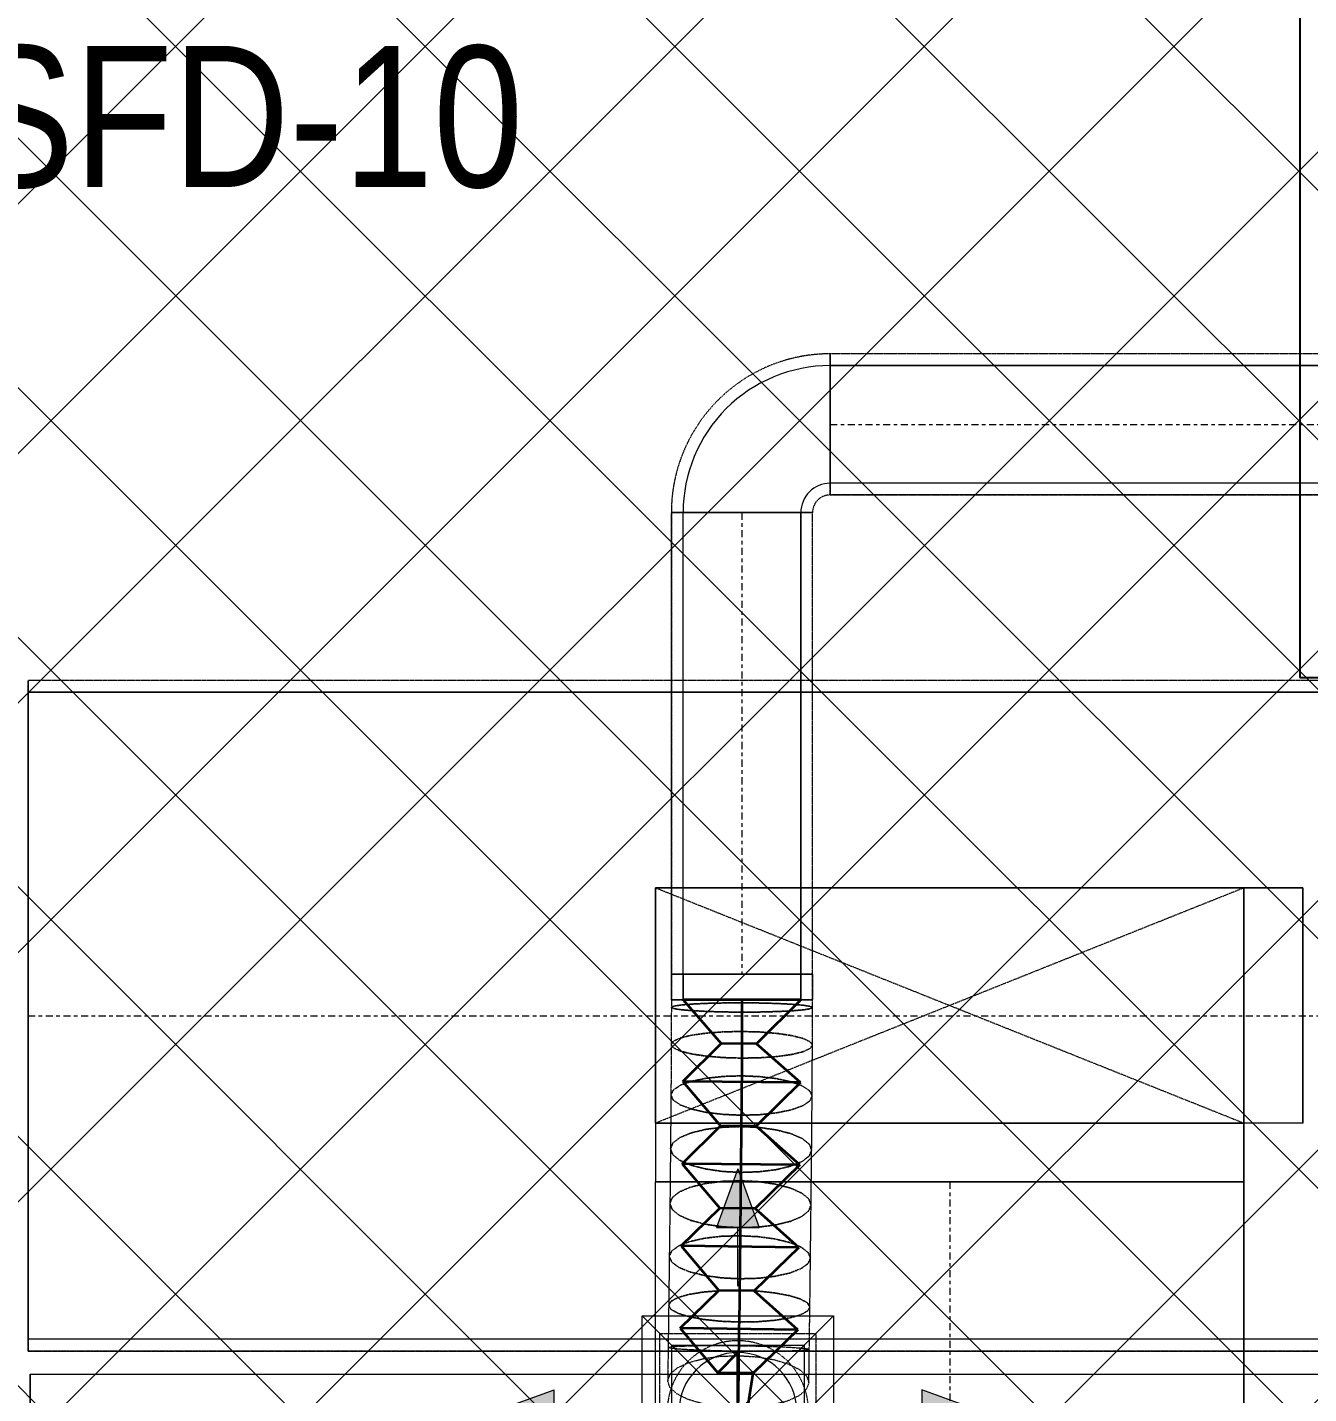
# Model space of a CAD drawing. Header units: inches. Extents: x -83664 to 20107, y -47222 to 19398.
# Drawn here: x -42460 to -40282, y -24507 to -22184 of the extents above; entities that cross this region are included whole.
import ezdxf

# ---------------------------------------------------------------- set-up
doc = ezdxf.new("R2010")
doc.units = ezdxf.units.IN
doc.header["$MEASUREMENT"] = 0
for name, pattern in [('Center', [29.999999, 12, -6, 6, -6]), ('Hidden 0_50', [1.0584, 0.5292, -0.5292]), ('Hidden 1_5', [2.2, 1.5, -0.7])]:
    doc.linetypes.add(name, pattern=pattern)
for name, color, linetype, lineweight in [('A-DETL-GENF', 7, 'Continuous', 9), ('A-WALL', 7, 'Continuous', 9), ('A-WALL-PATT', 7, 'Continuous', 25), ('G-ANNO-TEXT', 7, 'Continuous', 9), ('M-HVAC-CDFF', 7, 'Continuous', 9), ('M-HVAC-DUCT-ANNO', 7, 'Continuous', 9), ('M-HVAC-DUCT-CNTR', 7, 'Center', 9)]:
    doc.layers.add(name, color=color, linetype=linetype, lineweight=lineweight)
doc.layers.add('M-HVAC-DUCT', color=7, linetype='Continuous', lineweight=9, true_color=0xffe97f)
doc.layers.add('M-HVAC-DUCT-PATT', color=7, linetype='Continuous', lineweight=35, true_color=0x007f00)
doc.styles.add('Arial Narrow_21', font='ARIALN.TTF', dxfattribs={"height": 240})

# ---------------------------------------------------------------- blocks, each defined once
blk = doc.blocks.new('GCE-AT-Supply Air Rectangular Diffuser - 225x225-V55-FIRST FLOOR AC CONDITIONING LAYOUT - PART A')
at = {"layer": 'A-DETL-GENF', "true_color": 0xff7f00}
for points in [[(36.4, 312.5), (0, 412.5), (-36.4, 312.5)], [(-312.5, 36.4), (-412.5, 0), (-312.5, -36.4)], [(412.5, 0), (312.5, 36.4), (312.5, -36.4), (338.5, -26.9)], [(36.4, -312.5), (-36.4, -312.5), (0, -412.5)]]:
    blk.add_hatch(color=30, dxfattribs=at).paths.add_polyline_path(points)
at = {"layer": 'A-DETL-GENF', "color": 30, "true_color": 0xff7f00}
for p, q in [((0, 412.5), (-36.4, 312.5)), ((0, 412.5), (36.4, 312.5)), ((-36.4, 312.5), (36.4, 312.5)), ((0, 212.5), (0, 312.5)), ((-162.5, -162.5), (162.5, 162.5)), ((-162.5, 162.5), (162.5, -162.5)), ((-162.5, -162.5), (-162.5, 162.5)), ((-162.5, 162.5), (162.5, 162.5)), ((162.5, 162.5), (162.5, -162.5)), ((-412.5, 0), (-312.5, 36.4)), ((-312.5, -36.4), (-312.5, 36.4)), ((312.5, 36.4), (312.5, -36.4)), ((412.5, 0), (312.5, 36.4)), ((212.5, 0), (312.5, 0)), ((-412.5, 0), (-312.5, -36.4)), ((-212.5, 0), (-312.5, 0)), ((412.5, 0), (312.5, -36.4)), ((162.5, -162.5), (-162.5, -162.5)), ((0, -212.5), (0, -312.5)), ((36.4, -312.5), (-36.4, -312.5)), ((0, -412.5), (-36.4, -312.5)), ((0, -412.5), (36.4, -312.5))]:
    blk.add_line(p, q, dxfattribs=at)
blk = doc.blocks.new('M_Rectangular to Round Transition - Angle - 45 Degree-7598641-FIRST FLOOR AC CONDITIONING LAYOUT - PART A')
at = {"layer": 'M-HVAC-DUCT', "color": 30, "true_color": 0xff7f00}
for p, q in [((98623.4, 55249.6), (98623.4, 55474.6)), ((98623.4, 55474.6), (98848.4, 55474.6)), ((98848.4, 55474.6), (98848.4, 55249.6)), ((98848.4, 55249.6), (98623.4, 55249.6))]:
    blk.add_line(p, q, dxfattribs=at)
for start, end in [(90, 180), (0, 90), (180, 270), (270, 0)]:
    blk.add_arc((98735.9, 55362.1), 100, start, end, dxfattribs=at)
blk = doc.blocks.new('M_Rec to Rnd Transition - Angle - 60 Degree-7670840-FIRST FLOOR AC CONDITIONING LAYOUT - PART A')
at = {"layer": 'M-HVAC-DUCT', "color": 30, "true_color": 0xff7f00}
for p, q in [((0, 100), (43.3, 100)), ((43.3, 100), (0, 100)), ((0, 100), (0, -100)), ((0, -100), (0, 100)), ((43.3, 0), (43.3, 100)), ((43.3, 0), (43.3, 100)), ((43.3, -100), (43.3, 0)), ((43.3, -100), (43.3, 0)), ((0, -100), (43.3, -100)), ((43.3, -100), (0, -100))]:
    blk.add_line(p, q, dxfattribs=at)
blk = doc.blocks.new('M_Rec Elbow - Radius - 0_75W-7691803-FIRST FLOOR AC CONDITIONING LAYOUT - PART A')
at = {"layer": 'M-HVAC-DUCT', "color": 30, "true_color": 0xff7f00}
for p, q in [((-100, 150), (100, 150)), ((100, 150), (-100, 150)), ((-150, 100), (-150, -100)), ((-150, -100), (-150, 100))]:
    blk.add_line(p, q, dxfattribs=at)
for radius in [50, 50, 250, 250]:
    blk.add_arc((-150, 150), radius, 270, 0, dxfattribs=at)
blk = doc.blocks.new('M_Rec Tap - Beveled - Standard-V253-FIRST FLOOR AC CONDITIONING LAYOUT - PART A')
at = {"layer": 'M-HVAC-DUCT', "color": 30, "true_color": 0xff7f00}
for p, q in [((110064.3, 74724.8), (111064.3, 74724.8)), ((110064.3, 74324.8), (110064.3, 74724.8)), ((110064.3, 74724.8), (111164.3, 74724.8)), ((110064.3, 74324.8), (110064.3, 74724.8)), ((111164.3, 74724.8), (111064.3, 74724.8)), ((111064.3, 74724.8), (111064.3, 74324.8)), ((111164.3, 74724.8), (111164.3, 74324.8)), ((111164.3, 74324.8), (111164.3, 74724.8)), ((111064.3, 74324.8), (110064.3, 74324.8)), ((111164.3, 74324.8), (110064.3, 74324.8)), ((111164.3, 74324.8), (111064.3, 74324.8))]:
    blk.add_line(p, q, dxfattribs=at)
blk = doc.blocks.new('M_Rec Elbow - Radius - 0_75W-8296346-FIRST FLOOR AC CONDITIONING LAYOUT - PART A')
at = {"layer": 'M-HVAC-DUCT', "color": 30, "true_color": 0xff7f00}
for p, q in [((117174.3, 73527.7), (116174.3, 73527.7)), ((116174.3, 73527.7), (116174.3, 73127.7)), ((116174.3, 73527.7), (116174.3, 73027.7)), ((117174.3, 73127.7), (117174.3, 73527.7)), ((117174.3, 73527.7), (117174.3, 73027.7)), ((117174.3, 73127.7), (116174.3, 73127.7)), ((116174.3, 73127.7), (117174.3, 73127.7)), ((116174.3, 73127.7), (116174.3, 73027.7)), ((117174.3, 73027.7), (117174.3, 73127.7)), ((117174.3, 73027.7), (116174.3, 73027.7)), ((116174.3, 73027.7), (117174.3, 73027.7))]:
    blk.add_line(p, q, dxfattribs=at)
blk = doc.blocks.new('TEMW-SMBZ-HO-BM-HVAC-00002_rvt-1-FIRST FLOOR AC CONDITIONING LAYOUT - PART A')
at = {"layer": 'M-HVAC-DUCT', "color": 30, "linetype": 'Hidden 0_50', "true_color": 0xff7f00}
for p, q in [((110361, 75392.8), (110361, 75632.8)), ((110361, 75632.8), (110361, 75392.8)), ((112411.5, 75632.8), (110361, 75632.8)), ((112411.5, 75632.8), (110361, 75632.8)), ((110361, 75392.8), (110361, 75632.8)), ((110361, 75632.8), (110361, 75392.8)), ((110361, 75392.8), (112411.5, 75392.8)), ((112411.5, 75392.8), (110361, 75392.8)), ((110091, 75362.8), (110331, 75362.8)), ((110331, 75362.8), (110091, 75362.8)), ((110091, 75362.8), (110091, 74577.8)), ((110091, 74577.8), (110091, 75362.8)), ((110091, 75362.8), (110331, 75362.8)), ((110331, 75362.8), (110091, 75362.8)), ((110331, 74577.8), (110331, 75362.8)), ((110331, 74577.8), (110331, 75362.8)), ((108997.5, 73937.3), (108997.5, 75077.3)), ((108997.5, 75077.3), (108997.5, 73937.3)), ((112014.3, 75077.3), (108997.5, 75077.3)), ((112014.3, 75077.3), (108997.5, 75077.3)), ((110091, 74577.8), (110331, 74577.8)), ((110331, 74577.8), (110091, 74577.8)), ((110091, 74577.8), (110091, 74534.5)), ((110091, 74534.5), (110091, 74577.8)), ((110091, 74577.8), (110331, 74577.8)), ((110331, 74577.8), (110091, 74577.8)), ((110331, 74577.8), (110331, 74534.5)), ((110331, 74534.5), (110331, 74577.8)), ((110091, 74534.5), (110091, 74521.6)), ((110331, 74534.5), (110091, 74534.5)), ((110331, 74534.5), (110091, 74534.5)), ((110091, 74534.5), (110091, 74521.6)), ((110091, 74534.5), (110211, 74534.5)), ((110091, 74534.5), (110211, 74534.5)), ((110211, 74534.5), (110331, 74534.5)), ((110211, 74534.5), (110331, 74534.5)), ((110331, 74521.3), (110331, 74534.5)), ((110331, 74521.3), (110331, 74534.5)), ((110091, 74521.6), (110090.8, 74458.5)), ((110091, 74521.6), (110090.8, 74458.5)), ((110330.8, 74457.4), (110331, 74521.3)), ((110330.8, 74457.4), (110331, 74521.3)), ((110090.8, 74458.5), (110090.3, 74372.6)), ((110090.8, 74458.5), (110090.3, 74372.5)), ((110330.3, 74370.8), (110330.8, 74457.4)), ((110330.3, 74370.9), (110330.8, 74457.4)), ((110090.3, 74372.6), (110089.5, 74281.1)), ((110090.3, 74372.5), (110089.5, 74281)), ((110329.5, 74278.9), (110330.3, 74370.9)), ((110329.5, 74278.8), (110330.3, 74370.8)), ((110089.5, 74281.1), (110088.6, 74188.2)), ((110089.5, 74281), (110088.6, 74188.1)), ((110328.5, 74185.7), (110329.5, 74278.9)), ((110328.5, 74185.6), (110329.5, 74278.8)), ((110088.6, 74188.2), (110087.5, 74098.1)), ((110088.6, 74188.1), (110087.5, 74098.1)), ((110327.5, 74095.4), (110328.5, 74185.7)), ((110327.5, 74095.3), (110328.5, 74185.6)), ((110087.5, 74098.2), (110086.5, 74015.1)), ((110087.5, 74098.1), (110086.5, 74015)), ((110326.5, 74012.1), (110327.5, 74095.4)), ((110326.5, 74012), (110327.5, 74095.3)), ((110086.5, 74015.1), (110085.6, 73943.2)), ((110086.5, 74015), (110085.6, 73943.2)), ((110325.5, 73940), (110326.5, 74012.1)), ((110325.5, 73940), (110326.5, 74012)), ((110071.6, 73702.3), (110071.6, 73967.3)), ((110071.6, 73967.3), (110336.6, 73967.3)), ((110336.6, 73967.3), (110336.6, 73702.3)), ((108997.5, 73937.3), (112014.3, 73937.3)), ((112014.3, 73937.3), (108997.5, 73937.3)), ((110085.6, 73943.2), (110084.8, 73886.7)), ((110085.6, 73943.2), (110084.8, 73886.9)), ((110324.8, 73883.4), (110325.5, 73940)), ((110324.8, 73883.3), (110325.5, 73940))]:
    blk.add_line(p, q, dxfattribs=at)
at = {"layer": 'M-HVAC-DUCT', "color": 30, "true_color": 0xff7f00}
for p, q in [((110361, 75612.8), (110361, 75412.8)), ((110361, 75412.8), (110361, 75612.8)), ((110361, 75612.8), (112411.5, 75612.8)), ((112411.5, 75612.8), (110361, 75612.8)), ((112411.5, 75412.8), (110361, 75412.8)), ((112411.5, 75412.8), (110361, 75412.8)), ((110311, 75362.8), (110111, 75362.8)), ((110111, 75362.8), (110311, 75362.8)), ((110111, 74577.8), (110111, 75362.8)), ((110111, 74577.8), (110111, 75362.8)), ((110311, 75362.8), (110311, 74577.8)), ((110311, 74577.8), (110311, 75362.8)), ((108997.5, 75057.3), (108997.5, 73957.3)), ((108997.5, 73957.3), (108997.5, 75057.3)), ((108997.5, 75057.3), (112014.3, 75057.3)), ((112014.3, 75057.3), (108997.5, 75057.3)), ((110064.3, 74724.8), (111164.3, 74724.8)), ((110064.3, 74724.8), (110064.3, 74324.8)), ((110064.3, 74724.8), (111164.3, 74724.8)), ((110064.3, 74324.8), (110064.3, 74724.8)), ((111164.3, 74324.8), (111164.3, 74724.8)), ((111164.3, 74724.8), (111164.3, 74324.8)), ((110311, 74577.8), (110111, 74577.8)), ((110111, 74577.8), (110311, 74577.8)), ((111164.3, 74324.8), (110064.3, 74324.8)), ((111164.3, 74324.8), (110064.3, 74324.8)), ((111064.3, 74224.8), (110064.3, 74224.8)), ((110064.3, 74224.8), (111064.3, 74224.8)), ((110064.3, 72538.3), (110064.3, 74224.8)), ((110064.3, 72538.3), (110064.3, 74224.8)), ((111064.3, 74224.8), (111064.3, 72538.3)), ((111064.3, 72538.3), (111064.3, 74224.8)), ((112014.3, 73957.3), (108997.5, 73957.3)), ((112014.3, 73957.3), (108997.5, 73957.3))]:
    blk.add_line(p, q, dxfattribs=at)
at = {"layer": 'M-HVAC-DUCT', "color": 6, "true_color": 0xff00ff}
for p, q in [((109000.9, 72797.7), (109000.9, 73897.7)), ((109000.9, 73897.7), (109000.9, 72797.7)), ((109000.9, 73897.7), (113695.2, 73897.7)), ((109000.9, 73897.7), (113695.2, 73897.7))]:
    blk.add_line(p, q, dxfattribs=at)
at = {"layer": 'M-HVAC-DUCT', "color": 30, "linetype": 'Hidden 0_50', "true_color": 0xff7f00, "flags": 128}
for points in [[(110331, 74521.3), (110326.9, 74523.3), (110314.9, 74525.2), (110295.9, 74526.9), (110271, 74528.2), (110242.1, 74529), (110211, 74529.3), (110179.9, 74529.1), (110151, 74528.4), (110126.1, 74527.2), (110107.1, 74525.5), (110095.1, 74523.7), (110091, 74521.6)], [(110091, 74521.6), (110095.1, 74523.7), (110107.1, 74525.5), (110126.1, 74527.2), (110151, 74528.4), (110179.9, 74529.1), (110211, 74529.3), (110242.1, 74529), (110271, 74528.2), (110295.9, 74526.9), (110314.9, 74525.2), (110326.9, 74523.3), (110331, 74521.3)], [(110091, 74521.6), (110095.1, 74519.6), (110107.1, 74517.6), (110126.1, 74516), (110151, 74514.7), (110179.9, 74513.8), (110211, 74513.5), (110242.1, 74513.7), (110271, 74514.5), (110295.9, 74515.7), (110314.9, 74517.3), (110326.9, 74519.2), (110331, 74521.3)], [(110331, 74521.3), (110326.9, 74519.2), (110314.9, 74517.3), (110295.9, 74515.7), (110271, 74514.5), (110242.1, 74513.7), (110211, 74513.5), (110179.9, 74513.8), (110151, 74514.7), (110126.1, 74516), (110107.1, 74517.6), (110095.1, 74519.6), (110091, 74521.6)], [(110330.8, 74457.4), (110326.7, 74463.3), (110314.7, 74468.8), (110295.7, 74473.6), (110270.8, 74477.3), (110241.9, 74479.7), (110210.8, 74480.6), (110179.8, 74480), (110150.8, 74477.8), (110126, 74474.4), (110106.9, 74469.7), (110094.9, 74464.3), (110090.8, 74458.5)], [(110090.8, 74458.5), (110094.9, 74464.3), (110106.9, 74469.7), (110126, 74474.4), (110150.8, 74477.8), (110179.8, 74480), (110210.8, 74480.6), (110241.9, 74479.7), (110270.8, 74477.3), (110295.7, 74473.6), (110314.7, 74468.8), (110326.7, 74463.3), (110330.8, 74457.4)], [(110090.8, 74458.5), (110094.9, 74452.6), (110106.9, 74447.1), (110125.9, 74442.3), (110150.8, 74438.6), (110179.7, 74436.2), (110210.8, 74435.3), (110241.8, 74435.9), (110270.8, 74438), (110295.6, 74441.5), (110314.7, 74446.1), (110326.7, 74451.6), (110330.8, 74457.4)], [(110330.8, 74457.4), (110326.7, 74451.6), (110314.7, 74446.1), (110295.6, 74441.5), (110270.8, 74438), (110241.8, 74435.9), (110210.8, 74435.3), (110179.7, 74436.2), (110150.8, 74438.6), (110125.9, 74442.3), (110106.9, 74447.1), (110094.9, 74452.6), (110090.8, 74458.5)], [(110330.3, 74370.9), (110326.2, 74379.5), (110314.3, 74387.7), (110295.2, 74394.8), (110270.4, 74400.3), (110241.4, 74403.8), (110210.4, 74405.2), (110179.3, 74404.2), (110150.4, 74401.1), (110125.5, 74396), (110106.4, 74389.2), (110094.4, 74381.2), (110090.3, 74372.5)], [(110090.3, 74372.5), (110094.4, 74381.2), (110106.4, 74389.2), (110125.5, 74396), (110150.4, 74401.1), (110179.3, 74404.2), (110210.4, 74405.2), (110241.4, 74403.8), (110270.4, 74400.3), (110295.2, 74394.8), (110314.3, 74387.7), (110326.2, 74379.5), (110330.3, 74370.9)], [(110090.3, 74372.5), (110094.3, 74363.8), (110106.3, 74355.7), (110125.3, 74348.6), (110150.2, 74343.1), (110179.1, 74339.6), (110210.2, 74338.2), (110241.2, 74339.1), (110270.2, 74342.3), (110295, 74347.4), (110314.1, 74354.2), (110326.2, 74362.2), (110330.3, 74370.9)], [(110330.3, 74370.9), (110326.2, 74362.2), (110314.1, 74354.2), (110295, 74347.4), (110270.2, 74342.3), (110241.2, 74339.1), (110210.2, 74338.2), (110179.1, 74339.6), (110150.2, 74343.1), (110125.3, 74348.6), (110106.3, 74355.7), (110094.3, 74363.8), (110090.3, 74372.5)], [(110329.5, 74278.9), (110325.4, 74289), (110313.5, 74298.5), (110294.5, 74306.8), (110269.6, 74313.2), (110240.7, 74317.3), (110209.7, 74318.9), (110178.6, 74317.8), (110149.6, 74314.2), (110124.8, 74308.2), (110105.7, 74300.3), (110093.6, 74291.1), (110089.5, 74281)], [(110089.5, 74281), (110093.6, 74291.1), (110105.7, 74300.3), (110124.8, 74308.2), (110149.6, 74314.2), (110178.6, 74317.8), (110209.7, 74318.9), (110240.7, 74317.3), (110269.6, 74313.2), (110294.5, 74306.8), (110313.5, 74298.5), (110325.4, 74289), (110329.5, 74278.9)], [(110089.5, 74281), (110093.6, 74270.9), (110105.5, 74261.4), (110124.5, 74253.2), (110149.4, 74246.8), (110178.3, 74242.6), (110209.3, 74241), (110240.4, 74242.1), (110269.4, 74245.7), (110294.2, 74251.7), (110313.3, 74259.6), (110325.4, 74268.9), (110329.5, 74278.9)], [(110329.5, 74278.9), (110325.4, 74268.9), (110313.3, 74259.6), (110294.2, 74251.7), (110269.4, 74245.7), (110240.4, 74242.1), (110209.3, 74241), (110178.3, 74242.6), (110149.4, 74246.8), (110124.5, 74253.2), (110105.5, 74261.4), (110093.6, 74270.9), (110089.5, 74281)], [(110328.5, 74185.7), (110324.5, 74196.1), (110312.6, 74205.8), (110293.5, 74214.3), (110268.7, 74220.9), (110239.8, 74225.2), (110208.7, 74226.8), (110177.7, 74225.8), (110148.7, 74222.1), (110123.8, 74216), (110104.7, 74207.9), (110092.7, 74198.4), (110088.6, 74188.1)], [(110088.6, 74188.1), (110092.7, 74198.4), (110104.7, 74207.9), (110123.8, 74216), (110148.7, 74222.1), (110177.7, 74225.8), (110208.7, 74226.8), (110239.8, 74225.2), (110268.7, 74220.9), (110293.5, 74214.3), (110312.6, 74205.8), (110324.5, 74196.1), (110328.5, 74185.7)], [(110088.6, 74188.1), (110092.6, 74177.7), (110104.6, 74168), (110123.6, 74159.5), (110148.4, 74152.9), (110177.3, 74148.6), (110208.4, 74147), (110239.4, 74148), (110268.4, 74151.7), (110293.3, 74157.8), (110312.4, 74165.9), (110324.4, 74175.4), (110328.5, 74185.7)], [(110328.5, 74185.7), (110324.4, 74175.4), (110312.4, 74165.9), (110293.3, 74157.8), (110268.4, 74151.7), (110239.4, 74148), (110208.4, 74147), (110177.3, 74148.6), (110148.4, 74152.9), (110123.6, 74159.5), (110104.6, 74168), (110092.6, 74177.7), (110088.6, 74188.1)], [(110327.5, 74095.4), (110323.5, 74104.9), (110311.5, 74113.9), (110292.5, 74121.7), (110267.6, 74127.8), (110238.7, 74131.7), (110207.7, 74133.3), (110176.6, 74132.4), (110147.6, 74129.1), (110122.8, 74123.5), (110103.7, 74116.2), (110091.7, 74107.5), (110087.5, 74098.1)], [(110087.5, 74098.1), (110091.7, 74107.5), (110103.7, 74116.2), (110122.8, 74123.5), (110147.6, 74129.1), (110176.6, 74132.4), (110207.7, 74133.3), (110238.7, 74131.7), (110267.6, 74127.8), (110292.5, 74121.7), (110311.5, 74113.9), (110323.5, 74104.9), (110327.5, 74095.4)], [(110087.5, 74098.1), (110091.6, 74088.5), (110103.5, 74079.6), (110122.6, 74071.8), (110147.4, 74065.7), (110176.3, 74061.7), (110207.4, 74060.1), (110238.5, 74061), (110267.4, 74064.4), (110292.3, 74069.9), (110311.4, 74077.3), (110323.4, 74086), (110327.5, 74095.4)], [(110327.5, 74095.4), (110323.4, 74086), (110311.4, 74077.3), (110292.3, 74069.9), (110267.4, 74064.4), (110238.5, 74061), (110207.4, 74060.1), (110176.3, 74061.7), (110147.4, 74065.7), (110122.6, 74071.8), (110103.5, 74079.6), (110091.6, 74088.5), (110087.5, 74098.1)], [(110326.5, 74012.1), (110322.4, 74019.1), (110310.4, 74025.8), (110291.4, 74031.6), (110266.5, 74036.2), (110237.6, 74039.3), (110206.5, 74040.6), (110175.5, 74040), (110146.5, 74037.7), (110121.7, 74033.7), (110102.6, 74028.3), (110090.6, 74022), (110086.5, 74015)], [(110086.5, 74015), (110090.6, 74022), (110102.6, 74028.3), (110121.7, 74033.7), (110146.5, 74037.7), (110175.5, 74040), (110206.5, 74040.6), (110237.6, 74039.3), (110266.5, 74036.2), (110291.4, 74031.6), (110310.4, 74025.8), (110322.4, 74019.1), (110326.5, 74012.1)], [(110086.5, 74015), (110090.6, 74008), (110102.6, 74001.3), (110121.6, 73995.5), (110146.5, 73990.9), (110175.4, 73987.9), (110206.5, 73986.6), (110237.5, 73987.1), (110266.5, 73989.5), (110291.3, 73993.5), (110310.4, 73998.8), (110322.4, 74005.2), (110326.5, 74012.1)], [(110326.5, 74012.1), (110322.4, 74005.2), (110310.4, 73998.8), (110291.3, 73993.5), (110266.5, 73989.5), (110237.5, 73987.1), (110206.5, 73986.6), (110175.4, 73987.9), (110146.5, 73990.9), (110121.6, 73995.5), (110102.6, 74001.3), (110090.6, 74008), (110086.5, 74015)], [(110085.6, 73943.2), (110089.6, 73944.4), (110101.5, 73945.4), (110120.5, 73946.1), (110145.3, 73946.6), (110174.2, 73946.6), (110205.3, 73946.4), (110236.3, 73945.8), (110265.3, 73945), (110290.2, 73943.9), (110309.3, 73942.6), (110321.4, 73941.3), (110325.5, 73940)], [(110085.6, 73943.2), (110089.6, 73944.4), (110101.5, 73945.4), (110120.5, 73946.1), (110145.3, 73946.6), (110174.2, 73946.6), (110205.3, 73946.4), (110236.3, 73945.8), (110265.3, 73945), (110290.2, 73943.9), (110309.3, 73942.6), (110321.4, 73941.3), (110325.5, 73940)], [(110084.8, 73886.9), (110089.1, 73898.3), (110101.3, 73908.8), (110120.6, 73917.7), (110145.6, 73924.4), (110174.6, 73928.4), (110205.7, 73929.4), (110236.8, 73927.4), (110265.6, 73922.6), (110290.3, 73915.1), (110309.2, 73905.7), (110320.9, 73894.8), (110324.8, 73883.3)], [(110325.5, 73940), (110321.5, 73938.9), (110309.6, 73937.9), (110290.6, 73937.1), (110265.8, 73936.7), (110236.9, 73936.6), (110205.8, 73936.9), (110174.8, 73937.4), (110145.8, 73938.3), (110120.9, 73939.4), (110101.8, 73940.6), (110089.7, 73941.9), (110085.6, 73943.2)], [(110325.5, 73940), (110321.5, 73938.9), (110309.6, 73937.9), (110290.6, 73937.1), (110265.8, 73936.7), (110236.9, 73936.6), (110205.8, 73936.9), (110174.8, 73937.4), (110145.8, 73938.3), (110120.9, 73939.4), (110101.8, 73940.6), (110089.7, 73941.9), (110085.6, 73943.2)], [(110324.8, 73883.3), (110320.4, 73871.9), (110308.2, 73861.3), (110288.9, 73852.4), (110263.9, 73845.8), (110234.9, 73841.8), (110203.8, 73840.7), (110172.8, 73842.7), (110144, 73847.6), (110119.3, 73855), (110100.4, 73864.5), (110088.6, 73875.3), (110084.8, 73886.9)]]:
    blk.add_lwpolyline(points, dxfattribs=at)
at = {"layer": 'M-HVAC-DUCT', "color": 30, "linetype": 'Hidden 0_50', "true_color": 0xff7f00}
for centre, radius, start, end in [((110361, 75362.8), 270, 90, 180), ((110361, 75362.8), 270, 90, 180), ((110361, 75362.8), 30, 90, 180), ((110361, 75362.8), 30, 90, 180), ((110204.1, 73834.8), 120, 90, 180), ((110204.1, 73834.8), 120, 0, 90)]:
    blk.add_arc(centre, radius, start, end, dxfattribs=at)
at = {"layer": 'M-HVAC-DUCT-ANNO', "color": 30, "linetype": 'Hidden 1_5', "true_color": 0xff7f00}
for p, q in [((110064.3, 74324.8), (110064.3, 74724.8)), ((110064.3, 74724.8), (111064.3, 74724.8)), ((110064.3, 74724.8), (111064.3, 74324.8)), ((111064.3, 74724.8), (110064.3, 74324.8)), ((111064.3, 74724.8), (111064.3, 74324.8)), ((111064.3, 74324.8), (110064.3, 74324.8))]:
    blk.add_line(p, q, dxfattribs=at)
at = {"layer": 'M-HVAC-DUCT-CNTR', "color": 30, "true_color": 0xff7f00}
for p, q in [((110361, 75512.8), (112411.5, 75512.8)), ((110211, 75362.8), (110211, 74577.8)), ((108997.5, 74507.3), (112014.3, 74507.3)), ((110564.3, 74224.8), (110564.3, 72538.3))]:
    blk.add_line(p, q, dxfattribs=at)
at = {"layer": 'M-HVAC-DUCT-CNTR', "color": 30, "linetype": 'Continuous', "lineweight": 35, "true_color": 0xff7f00}
blk.add_open_spline([(110211, 74534.5), (110211, 74300), (110204.1, 73834.8), (110204.1, 73834.8)], degree=3, dxfattribs=at)
at = {"layer": 'M-HVAC-DUCT-PATT', "color": 30, "true_color": 0xff7f00}
for p, q in [((110111, 74534.5), (110175.8, 74460.1)), ((110311, 74534.5), (110111, 74534.5)), ((110311, 74534.5), (110111, 74534.5)), ((110311, 74534.5), (110235.8, 74459.8)), ((110110.4, 74395.3), (110175.8, 74460.1)), ((110235.8, 74459.8), (110175.8, 74460.1)), ((110310.4, 74393.9), (110235.8, 74459.8)), ((110110.4, 74395.3), (110174.8, 74319.9)), ((110310.4, 74393.9), (110110.4, 74395.3)), ((110310.4, 74393.9), (110110.4, 74395.3)), ((110310.4, 74393.9), (110234.9, 74319.4)), ((110109.3, 74255.6), (110174.8, 74319.9)), ((110234.9, 74319.4), (110174.8, 74319.9)), ((110309.2, 74253.7), (110234.9, 74319.4)), ((110109.3, 74255.6), (110173.4, 74180)), ((110309.2, 74253.7), (110109.3, 74255.6)), ((110309.2, 74253.7), (110109.3, 74255.6)), ((110309.2, 74253.7), (110233.5, 74179.4)), ((110107.7, 74115.9), (110173.4, 74180)), ((110233.5, 74179.4), (110173.4, 74180)), ((110307.7, 74113.5), (110233.5, 74179.4)), ((110107.7, 74115.9), (110171.8, 74040.1)), ((110307.7, 74113.5), (110107.7, 74115.9)), ((110307.7, 74113.5), (110107.7, 74115.9)), ((110307.7, 74113.5), (110231.8, 74039.4)), ((110106, 73976.1), (110171.8, 74040.1)), ((110231.8, 74039.4), (110171.8, 74040.1)), ((110306, 73973.4), (110231.8, 74039.4)), ((110106, 73976.1), (110169.9, 73900.2)), ((110306, 73973.4), (110106, 73976.1)), ((110306, 73973.4), (110106, 73976.1)), ((110306, 73973.4), (110230, 73899.4)), ((110204.1, 73934.8), (110169.9, 73900.2)), ((110204.1, 73734.8), (110204.1, 73934.8)), ((110230, 73899.4), (110169.9, 73900.2)), ((110204.1, 73734.8), (110230, 73899.4))]:
    blk.add_line(p, q, dxfattribs=at)
at = {"layer": 'M-HVAC-CDFF', "color": 6, "linetype": 'Hidden 0_50', "lineweight": 9, "true_color": 0xff00ff}
blk.add_blockref('GCE-AT-Supply Air Rectangular Diffuser - 225x225-V55-FIRST FLOOR AC CONDITIONING LAYOUT - PART A', (110204.1, 73834.8), dxfattribs=at)
at = {"layer": 'M-HVAC-DUCT', "color": 6, "linetype": 'Hidden 0_50', "lineweight": 9, "true_color": 0xff00ff}
for name, p, rotation in [('M_Rec Elbow - Radius - 0_75W-7691803-FIRST FLOOR AC CONDITIONING LAYOUT - PART A', (110211, 75512.8), 180), ('M_Rec to Rnd Transition - Angle - 60 Degree-7670840-FIRST FLOOR AC CONDITIONING LAYOUT - PART A', (110211, 74577.8), 270), ('M_Rectangular to Round Transition - Angle - 45 Degree-7598641-FIRST FLOOR AC CONDITIONING LAYOUT - PART A', (208940, 129196.9), 180)]:
    blk.add_blockref(name, p, dxfattribs=dict(at, rotation=rotation))
for name, p in [('M_Rec Tap - Beveled - Standard-V253-FIRST FLOOR AC CONDITIONING LAYOUT - PART A', (0, 0)), ('M_Rec Elbow - Radius - 0_75W-8296346-FIRST FLOOR AC CONDITIONING LAYOUT - PART A', (-6110, 1197.2))]:
    blk.add_blockref(name, p, dxfattribs=at)
blk = doc.blocks.new('TEMW-SMBZ-HO-BM-HVAC-00002_rvt-2-FIRST FLOOR AC CONDITIONING LAYOUT - PART A')
at = {"layer": 'M-HVAC-DUCT', "color": 30, "linetype": 'Hidden 0_50', "true_color": 0xff7f00}
for p, q in [((110361, 75392.8), (110361, 75632.8)), ((110361, 75632.8), (110361, 75392.8)), ((112411.5, 75632.8), (110361, 75632.8)), ((112411.5, 75632.8), (110361, 75632.8)), ((110361, 75392.8), (110361, 75632.8)), ((110361, 75632.8), (110361, 75392.8)), ((110361, 75392.8), (112411.5, 75392.8)), ((112411.5, 75392.8), (110361, 75392.8)), ((110091, 75362.8), (110331, 75362.8)), ((110331, 75362.8), (110091, 75362.8)), ((110091, 75362.8), (110091, 74577.8)), ((110091, 74577.8), (110091, 75362.8)), ((110091, 75362.8), (110331, 75362.8)), ((110331, 75362.8), (110091, 75362.8)), ((110331, 74577.8), (110331, 75362.8)), ((110331, 74577.8), (110331, 75362.8)), ((108997.5, 73937.3), (108997.5, 75077.3)), ((108997.5, 75077.3), (108997.5, 73937.3)), ((112014.3, 75077.3), (108997.5, 75077.3)), ((112014.3, 75077.3), (108997.5, 75077.3)), ((110091, 74577.8), (110331, 74577.8)), ((110331, 74577.8), (110091, 74577.8)), ((110091, 74577.8), (110091, 74534.5)), ((110091, 74534.5), (110091, 74577.8)), ((110091, 74577.8), (110331, 74577.8)), ((110331, 74577.8), (110091, 74577.8)), ((110331, 74577.8), (110331, 74534.5)), ((110331, 74534.5), (110331, 74577.8)), ((110091, 74534.5), (110091, 74521.6)), ((110331, 74534.5), (110091, 74534.5)), ((110331, 74534.5), (110091, 74534.5)), ((110091, 74534.5), (110091, 74521.6)), ((110091, 74534.5), (110211, 74534.5)), ((110091, 74534.5), (110211, 74534.5)), ((110211, 74534.5), (110331, 74534.5)), ((110211, 74534.5), (110331, 74534.5)), ((110331, 74521.3), (110331, 74534.5)), ((110331, 74521.3), (110331, 74534.5)), ((110091, 74521.6), (110090.8, 74458.5)), ((110091, 74521.6), (110090.8, 74458.5)), ((110330.8, 74457.4), (110331, 74521.3)), ((110330.8, 74457.4), (110331, 74521.3)), ((110090.8, 74458.5), (110090.3, 74372.6)), ((110090.8, 74458.5), (110090.3, 74372.5)), ((110330.3, 74370.8), (110330.8, 74457.4)), ((110330.3, 74370.9), (110330.8, 74457.4)), ((110090.3, 74372.6), (110089.5, 74281.1)), ((110090.3, 74372.5), (110089.5, 74281)), ((110329.5, 74278.9), (110330.3, 74370.9)), ((110329.5, 74278.8), (110330.3, 74370.8)), ((110089.5, 74281.1), (110088.6, 74188.2)), ((110089.5, 74281), (110088.6, 74188.1)), ((110328.5, 74185.7), (110329.5, 74278.9)), ((110328.5, 74185.6), (110329.5, 74278.8)), ((110088.6, 74188.2), (110087.5, 74098.1)), ((110088.6, 74188.1), (110087.5, 74098.1)), ((110327.5, 74095.4), (110328.5, 74185.7)), ((110327.5, 74095.3), (110328.5, 74185.6)), ((110087.5, 74098.2), (110086.5, 74015.1)), ((110087.5, 74098.1), (110086.5, 74015)), ((110326.5, 74012.1), (110327.5, 74095.4)), ((110326.5, 74012), (110327.5, 74095.3)), ((110086.5, 74015.1), (110085.6, 73943.2)), ((110086.5, 74015), (110085.6, 73943.2)), ((110325.5, 73940), (110326.5, 74012.1)), ((110325.5, 73940), (110326.5, 74012)), ((110071.6, 73702.3), (110071.6, 73967.3)), ((110071.6, 73967.3), (110336.6, 73967.3)), ((110336.6, 73967.3), (110336.6, 73702.3)), ((108997.5, 73937.3), (112014.3, 73937.3)), ((112014.3, 73937.3), (108997.5, 73937.3)), ((110085.6, 73943.2), (110084.8, 73886.7)), ((110085.6, 73943.2), (110084.8, 73886.9)), ((110324.8, 73883.4), (110325.5, 73940)), ((110324.8, 73883.3), (110325.5, 73940))]:
    blk.add_line(p, q, dxfattribs=at)
at = {"layer": 'M-HVAC-DUCT', "color": 30, "true_color": 0xff7f00}
for p, q in [((110361, 75612.8), (110361, 75412.8)), ((110361, 75412.8), (110361, 75612.8)), ((110361, 75612.8), (112411.5, 75612.8)), ((112411.5, 75612.8), (110361, 75612.8)), ((112411.5, 75412.8), (110361, 75412.8)), ((112411.5, 75412.8), (110361, 75412.8)), ((110311, 75362.8), (110111, 75362.8)), ((110111, 75362.8), (110311, 75362.8)), ((110111, 74577.8), (110111, 75362.8)), ((110111, 74577.8), (110111, 75362.8)), ((110311, 75362.8), (110311, 74577.8)), ((110311, 74577.8), (110311, 75362.8)), ((108997.5, 75057.3), (108997.5, 73957.3)), ((108997.5, 73957.3), (108997.5, 75057.3)), ((108997.5, 75057.3), (112014.3, 75057.3)), ((112014.3, 75057.3), (108997.5, 75057.3)), ((110064.3, 74724.8), (111164.3, 74724.8)), ((110064.3, 74724.8), (110064.3, 74324.8)), ((110064.3, 74724.8), (111164.3, 74724.8)), ((110064.3, 74324.8), (110064.3, 74724.8)), ((111164.3, 74324.8), (111164.3, 74724.8)), ((111164.3, 74724.8), (111164.3, 74324.8)), ((110311, 74577.8), (110111, 74577.8)), ((110111, 74577.8), (110311, 74577.8)), ((111164.3, 74324.8), (110064.3, 74324.8)), ((111164.3, 74324.8), (110064.3, 74324.8)), ((111064.3, 74224.8), (110064.3, 74224.8)), ((110064.3, 74224.8), (111064.3, 74224.8)), ((110064.3, 72538.3), (110064.3, 74224.8)), ((110064.3, 72538.3), (110064.3, 74224.8)), ((111064.3, 74224.8), (111064.3, 72538.3)), ((111064.3, 72538.3), (111064.3, 74224.8)), ((112014.3, 73957.3), (108997.5, 73957.3)), ((112014.3, 73957.3), (108997.5, 73957.3))]:
    blk.add_line(p, q, dxfattribs=at)
at = {"layer": 'M-HVAC-DUCT', "color": 6, "true_color": 0xff00ff}
for p, q in [((109000.9, 72797.7), (109000.9, 73897.7)), ((109000.9, 73897.7), (109000.9, 72797.7)), ((109000.9, 73897.7), (113695.2, 73897.7)), ((109000.9, 73897.7), (113695.2, 73897.7))]:
    blk.add_line(p, q, dxfattribs=at)
at = {"layer": 'M-HVAC-DUCT', "color": 30, "linetype": 'Hidden 0_50', "true_color": 0xff7f00, "flags": 128}
for points in [[(110331, 74521.3), (110326.9, 74523.3), (110314.9, 74525.2), (110295.9, 74526.9), (110271, 74528.2), (110242.1, 74529), (110211, 74529.3), (110179.9, 74529.1), (110151, 74528.4), (110126.1, 74527.2), (110107.1, 74525.5), (110095.1, 74523.7), (110091, 74521.6)], [(110091, 74521.6), (110095.1, 74523.7), (110107.1, 74525.5), (110126.1, 74527.2), (110151, 74528.4), (110179.9, 74529.1), (110211, 74529.3), (110242.1, 74529), (110271, 74528.2), (110295.9, 74526.9), (110314.9, 74525.2), (110326.9, 74523.3), (110331, 74521.3)], [(110091, 74521.6), (110095.1, 74519.6), (110107.1, 74517.6), (110126.1, 74516), (110151, 74514.7), (110179.9, 74513.8), (110211, 74513.5), (110242.1, 74513.7), (110271, 74514.5), (110295.9, 74515.7), (110314.9, 74517.3), (110326.9, 74519.2), (110331, 74521.3)], [(110331, 74521.3), (110326.9, 74519.2), (110314.9, 74517.3), (110295.9, 74515.7), (110271, 74514.5), (110242.1, 74513.7), (110211, 74513.5), (110179.9, 74513.8), (110151, 74514.7), (110126.1, 74516), (110107.1, 74517.6), (110095.1, 74519.6), (110091, 74521.6)], [(110330.8, 74457.4), (110326.7, 74463.3), (110314.7, 74468.8), (110295.7, 74473.6), (110270.8, 74477.3), (110241.9, 74479.7), (110210.8, 74480.6), (110179.8, 74480), (110150.8, 74477.8), (110126, 74474.4), (110106.9, 74469.7), (110094.9, 74464.3), (110090.8, 74458.5)], [(110090.8, 74458.5), (110094.9, 74464.3), (110106.9, 74469.7), (110126, 74474.4), (110150.8, 74477.8), (110179.8, 74480), (110210.8, 74480.6), (110241.9, 74479.7), (110270.8, 74477.3), (110295.7, 74473.6), (110314.7, 74468.8), (110326.7, 74463.3), (110330.8, 74457.4)], [(110090.8, 74458.5), (110094.9, 74452.6), (110106.9, 74447.1), (110125.9, 74442.3), (110150.8, 74438.6), (110179.7, 74436.2), (110210.8, 74435.3), (110241.8, 74435.9), (110270.8, 74438), (110295.6, 74441.5), (110314.7, 74446.1), (110326.7, 74451.6), (110330.8, 74457.4)], [(110330.8, 74457.4), (110326.7, 74451.6), (110314.7, 74446.1), (110295.6, 74441.5), (110270.8, 74438), (110241.8, 74435.9), (110210.8, 74435.3), (110179.7, 74436.2), (110150.8, 74438.6), (110125.9, 74442.3), (110106.9, 74447.1), (110094.9, 74452.6), (110090.8, 74458.5)], [(110330.3, 74370.9), (110326.2, 74379.5), (110314.3, 74387.7), (110295.2, 74394.8), (110270.4, 74400.3), (110241.4, 74403.8), (110210.4, 74405.2), (110179.3, 74404.2), (110150.4, 74401.1), (110125.5, 74396), (110106.4, 74389.2), (110094.4, 74381.2), (110090.3, 74372.5)], [(110090.3, 74372.5), (110094.4, 74381.2), (110106.4, 74389.2), (110125.5, 74396), (110150.4, 74401.1), (110179.3, 74404.2), (110210.4, 74405.2), (110241.4, 74403.8), (110270.4, 74400.3), (110295.2, 74394.8), (110314.3, 74387.7), (110326.2, 74379.5), (110330.3, 74370.9)], [(110090.3, 74372.5), (110094.3, 74363.8), (110106.3, 74355.7), (110125.3, 74348.6), (110150.2, 74343.1), (110179.1, 74339.6), (110210.2, 74338.2), (110241.2, 74339.1), (110270.2, 74342.3), (110295, 74347.4), (110314.1, 74354.2), (110326.2, 74362.2), (110330.3, 74370.9)], [(110330.3, 74370.9), (110326.2, 74362.2), (110314.1, 74354.2), (110295, 74347.4), (110270.2, 74342.3), (110241.2, 74339.1), (110210.2, 74338.2), (110179.1, 74339.6), (110150.2, 74343.1), (110125.3, 74348.6), (110106.3, 74355.7), (110094.3, 74363.8), (110090.3, 74372.5)], [(110329.5, 74278.9), (110325.4, 74289), (110313.5, 74298.5), (110294.5, 74306.8), (110269.6, 74313.2), (110240.7, 74317.3), (110209.7, 74318.9), (110178.6, 74317.8), (110149.6, 74314.2), (110124.8, 74308.2), (110105.7, 74300.3), (110093.6, 74291.1), (110089.5, 74281)], [(110089.5, 74281), (110093.6, 74291.1), (110105.7, 74300.3), (110124.8, 74308.2), (110149.6, 74314.2), (110178.6, 74317.8), (110209.7, 74318.9), (110240.7, 74317.3), (110269.6, 74313.2), (110294.5, 74306.8), (110313.5, 74298.5), (110325.4, 74289), (110329.5, 74278.9)], [(110089.5, 74281), (110093.6, 74270.9), (110105.5, 74261.4), (110124.5, 74253.2), (110149.4, 74246.8), (110178.3, 74242.6), (110209.3, 74241), (110240.4, 74242.1), (110269.4, 74245.7), (110294.2, 74251.7), (110313.3, 74259.6), (110325.4, 74268.9), (110329.5, 74278.9)], [(110329.5, 74278.9), (110325.4, 74268.9), (110313.3, 74259.6), (110294.2, 74251.7), (110269.4, 74245.7), (110240.4, 74242.1), (110209.3, 74241), (110178.3, 74242.6), (110149.4, 74246.8), (110124.5, 74253.2), (110105.5, 74261.4), (110093.6, 74270.9), (110089.5, 74281)], [(110328.5, 74185.7), (110324.5, 74196.1), (110312.6, 74205.8), (110293.5, 74214.3), (110268.7, 74220.9), (110239.8, 74225.2), (110208.7, 74226.8), (110177.7, 74225.8), (110148.7, 74222.1), (110123.8, 74216), (110104.7, 74207.9), (110092.7, 74198.4), (110088.6, 74188.1)], [(110088.6, 74188.1), (110092.7, 74198.4), (110104.7, 74207.9), (110123.8, 74216), (110148.7, 74222.1), (110177.7, 74225.8), (110208.7, 74226.8), (110239.8, 74225.2), (110268.7, 74220.9), (110293.5, 74214.3), (110312.6, 74205.8), (110324.5, 74196.1), (110328.5, 74185.7)], [(110088.6, 74188.1), (110092.6, 74177.7), (110104.6, 74168), (110123.6, 74159.5), (110148.4, 74152.9), (110177.3, 74148.6), (110208.4, 74147), (110239.4, 74148), (110268.4, 74151.7), (110293.3, 74157.8), (110312.4, 74165.9), (110324.4, 74175.4), (110328.5, 74185.7)], [(110328.5, 74185.7), (110324.4, 74175.4), (110312.4, 74165.9), (110293.3, 74157.8), (110268.4, 74151.7), (110239.4, 74148), (110208.4, 74147), (110177.3, 74148.6), (110148.4, 74152.9), (110123.6, 74159.5), (110104.6, 74168), (110092.6, 74177.7), (110088.6, 74188.1)], [(110327.5, 74095.4), (110323.5, 74104.9), (110311.5, 74113.9), (110292.5, 74121.7), (110267.6, 74127.8), (110238.7, 74131.7), (110207.7, 74133.3), (110176.6, 74132.4), (110147.6, 74129.1), (110122.8, 74123.5), (110103.7, 74116.2), (110091.7, 74107.5), (110087.5, 74098.1)], [(110087.5, 74098.1), (110091.7, 74107.5), (110103.7, 74116.2), (110122.8, 74123.5), (110147.6, 74129.1), (110176.6, 74132.4), (110207.7, 74133.3), (110238.7, 74131.7), (110267.6, 74127.8), (110292.5, 74121.7), (110311.5, 74113.9), (110323.5, 74104.9), (110327.5, 74095.4)], [(110087.5, 74098.1), (110091.6, 74088.5), (110103.5, 74079.6), (110122.6, 74071.8), (110147.4, 74065.7), (110176.3, 74061.7), (110207.4, 74060.1), (110238.5, 74061), (110267.4, 74064.4), (110292.3, 74069.9), (110311.4, 74077.3), (110323.4, 74086), (110327.5, 74095.4)], [(110327.5, 74095.4), (110323.4, 74086), (110311.4, 74077.3), (110292.3, 74069.9), (110267.4, 74064.4), (110238.5, 74061), (110207.4, 74060.1), (110176.3, 74061.7), (110147.4, 74065.7), (110122.6, 74071.8), (110103.5, 74079.6), (110091.6, 74088.5), (110087.5, 74098.1)], [(110326.5, 74012.1), (110322.4, 74019.1), (110310.4, 74025.8), (110291.4, 74031.6), (110266.5, 74036.2), (110237.6, 74039.3), (110206.5, 74040.6), (110175.5, 74040), (110146.5, 74037.7), (110121.7, 74033.7), (110102.6, 74028.3), (110090.6, 74022), (110086.5, 74015)], [(110086.5, 74015), (110090.6, 74022), (110102.6, 74028.3), (110121.7, 74033.7), (110146.5, 74037.7), (110175.5, 74040), (110206.5, 74040.6), (110237.6, 74039.3), (110266.5, 74036.2), (110291.4, 74031.6), (110310.4, 74025.8), (110322.4, 74019.1), (110326.5, 74012.1)], [(110086.5, 74015), (110090.6, 74008), (110102.6, 74001.3), (110121.6, 73995.5), (110146.5, 73990.9), (110175.4, 73987.9), (110206.5, 73986.6), (110237.5, 73987.1), (110266.5, 73989.5), (110291.3, 73993.5), (110310.4, 73998.8), (110322.4, 74005.2), (110326.5, 74012.1)], [(110326.5, 74012.1), (110322.4, 74005.2), (110310.4, 73998.8), (110291.3, 73993.5), (110266.5, 73989.5), (110237.5, 73987.1), (110206.5, 73986.6), (110175.4, 73987.9), (110146.5, 73990.9), (110121.6, 73995.5), (110102.6, 74001.3), (110090.6, 74008), (110086.5, 74015)], [(110085.6, 73943.2), (110089.6, 73944.4), (110101.5, 73945.4), (110120.5, 73946.1), (110145.3, 73946.6), (110174.2, 73946.6), (110205.3, 73946.4), (110236.3, 73945.8), (110265.3, 73945), (110290.2, 73943.9), (110309.3, 73942.6), (110321.4, 73941.3), (110325.5, 73940)], [(110085.6, 73943.2), (110089.6, 73944.4), (110101.5, 73945.4), (110120.5, 73946.1), (110145.3, 73946.6), (110174.2, 73946.6), (110205.3, 73946.4), (110236.3, 73945.8), (110265.3, 73945), (110290.2, 73943.9), (110309.3, 73942.6), (110321.4, 73941.3), (110325.5, 73940)], [(110084.8, 73886.9), (110089.1, 73898.3), (110101.3, 73908.8), (110120.6, 73917.7), (110145.6, 73924.4), (110174.6, 73928.4), (110205.7, 73929.4), (110236.8, 73927.4), (110265.6, 73922.6), (110290.3, 73915.1), (110309.2, 73905.7), (110320.9, 73894.8), (110324.8, 73883.3)], [(110325.5, 73940), (110321.5, 73938.9), (110309.6, 73937.9), (110290.6, 73937.1), (110265.8, 73936.7), (110236.9, 73936.6), (110205.8, 73936.9), (110174.8, 73937.4), (110145.8, 73938.3), (110120.9, 73939.4), (110101.8, 73940.6), (110089.7, 73941.9), (110085.6, 73943.2)], [(110325.5, 73940), (110321.5, 73938.9), (110309.6, 73937.9), (110290.6, 73937.1), (110265.8, 73936.7), (110236.9, 73936.6), (110205.8, 73936.9), (110174.8, 73937.4), (110145.8, 73938.3), (110120.9, 73939.4), (110101.8, 73940.6), (110089.7, 73941.9), (110085.6, 73943.2)], [(110324.8, 73883.3), (110320.4, 73871.9), (110308.2, 73861.3), (110288.9, 73852.4), (110263.9, 73845.8), (110234.9, 73841.8), (110203.8, 73840.7), (110172.8, 73842.7), (110144, 73847.6), (110119.3, 73855), (110100.4, 73864.5), (110088.6, 73875.3), (110084.8, 73886.9)]]:
    blk.add_lwpolyline(points, dxfattribs=at)
at = {"layer": 'M-HVAC-DUCT', "color": 30, "linetype": 'Hidden 0_50', "true_color": 0xff7f00}
for centre, radius, start, end in [((110361, 75362.8), 270, 90, 180), ((110361, 75362.8), 270, 90, 180), ((110361, 75362.8), 30, 90, 180), ((110361, 75362.8), 30, 90, 180), ((110204.1, 73834.8), 120, 90, 180), ((110204.1, 73834.8), 120, 0, 90)]:
    blk.add_arc(centre, radius, start, end, dxfattribs=at)
at = {"layer": 'M-HVAC-DUCT-ANNO', "color": 30, "linetype": 'Hidden 1_5', "true_color": 0xff7f00}
for p, q in [((110064.3, 74324.8), (110064.3, 74724.8)), ((110064.3, 74724.8), (111064.3, 74724.8)), ((110064.3, 74724.8), (111064.3, 74324.8)), ((111064.3, 74724.8), (110064.3, 74324.8)), ((111064.3, 74724.8), (111064.3, 74324.8)), ((111064.3, 74324.8), (110064.3, 74324.8))]:
    blk.add_line(p, q, dxfattribs=at)
at = {"layer": 'M-HVAC-DUCT-CNTR', "color": 30, "true_color": 0xff7f00}
for p, q in [((110361, 75512.8), (112411.5, 75512.8)), ((110211, 75362.8), (110211, 74577.8)), ((108997.5, 74507.3), (112014.3, 74507.3)), ((110564.3, 74224.8), (110564.3, 72538.3))]:
    blk.add_line(p, q, dxfattribs=at)
at = {"layer": 'M-HVAC-DUCT-CNTR', "color": 30, "linetype": 'Continuous', "lineweight": 35, "true_color": 0xff7f00}
blk.add_open_spline([(110211, 74534.5), (110211, 74300), (110204.1, 73834.8), (110204.1, 73834.8)], degree=3, dxfattribs=at)
at = {"layer": 'M-HVAC-DUCT-PATT', "color": 30, "true_color": 0xff7f00}
for p, q in [((110111, 74534.5), (110175.8, 74460.1)), ((110311, 74534.5), (110111, 74534.5)), ((110311, 74534.5), (110111, 74534.5)), ((110311, 74534.5), (110235.8, 74459.8)), ((110110.4, 74395.3), (110175.8, 74460.1)), ((110235.8, 74459.8), (110175.8, 74460.1)), ((110310.4, 74393.9), (110235.8, 74459.8)), ((110110.4, 74395.3), (110174.8, 74319.9)), ((110310.4, 74393.9), (110110.4, 74395.3)), ((110310.4, 74393.9), (110110.4, 74395.3)), ((110310.4, 74393.9), (110234.9, 74319.4)), ((110109.3, 74255.6), (110174.8, 74319.9)), ((110234.9, 74319.4), (110174.8, 74319.9)), ((110309.2, 74253.7), (110234.9, 74319.4)), ((110109.3, 74255.6), (110173.4, 74180)), ((110309.2, 74253.7), (110109.3, 74255.6)), ((110309.2, 74253.7), (110109.3, 74255.6)), ((110309.2, 74253.7), (110233.5, 74179.4)), ((110107.7, 74115.9), (110173.4, 74180)), ((110233.5, 74179.4), (110173.4, 74180)), ((110307.7, 74113.5), (110233.5, 74179.4)), ((110107.7, 74115.9), (110171.8, 74040.1)), ((110307.7, 74113.5), (110107.7, 74115.9)), ((110307.7, 74113.5), (110107.7, 74115.9)), ((110307.7, 74113.5), (110231.8, 74039.4)), ((110106, 73976.1), (110171.8, 74040.1)), ((110231.8, 74039.4), (110171.8, 74040.1)), ((110306, 73973.4), (110231.8, 74039.4)), ((110106, 73976.1), (110169.9, 73900.2)), ((110306, 73973.4), (110106, 73976.1)), ((110306, 73973.4), (110106, 73976.1)), ((110306, 73973.4), (110230, 73899.4)), ((110204.1, 73934.8), (110169.9, 73900.2)), ((110204.1, 73734.8), (110204.1, 73934.8)), ((110230, 73899.4), (110169.9, 73900.2)), ((110204.1, 73734.8), (110230, 73899.4))]:
    blk.add_line(p, q, dxfattribs=at)
at = {"layer": 'M-HVAC-CDFF', "color": 6, "linetype": 'Hidden 0_50', "lineweight": 9, "true_color": 0xff00ff}
blk.add_blockref('GCE-AT-Supply Air Rectangular Diffuser - 225x225-V55-FIRST FLOOR AC CONDITIONING LAYOUT - PART A', (110204.1, 73834.8), dxfattribs=at)
at = {"layer": 'M-HVAC-DUCT', "color": 6, "linetype": 'Hidden 0_50', "lineweight": 9, "true_color": 0xff00ff}
for name, p, rotation in [('M_Rec Elbow - Radius - 0_75W-7691803-FIRST FLOOR AC CONDITIONING LAYOUT - PART A', (110211, 75512.8), 180), ('M_Rec to Rnd Transition - Angle - 60 Degree-7670840-FIRST FLOOR AC CONDITIONING LAYOUT - PART A', (110211, 74577.8), 270), ('M_Rectangular to Round Transition - Angle - 45 Degree-7598641-FIRST FLOOR AC CONDITIONING LAYOUT - PART A', (208940, 129196.9), 180)]:
    blk.add_blockref(name, p, dxfattribs=dict(at, rotation=rotation))
for name, p in [('M_Rec Tap - Beveled - Standard-V253-FIRST FLOOR AC CONDITIONING LAYOUT - PART A', (0, 0)), ('M_Rec Elbow - Radius - 0_75W-8296346-FIRST FLOOR AC CONDITIONING LAYOUT - PART A', (-6110, 1197.2))]:
    blk.add_blockref(name, p, dxfattribs=at)
blk = doc.blocks.new('SMBZ_Hospital Arch Model_2026_01_29_rvt-1-FIRST FLOOR AC CONDITIONING LAYOUT - PART A')
at = {"layer": 'A-WALL-PATT', "lineweight": 9, "true_color": 0xbbbbbb}
h = blk.add_hatch(dxfattribs=at)
h.set_pattern_fill('FP_13', color=9, style=0, pattern_type=2)
h.set_pattern_definition([(0, (0, 0), (1219.2, 304.8), [50.292, -864.108, 50.292, -864.108, -4876.8]), (0, (0, 0), (1219.2, 304.8), [-1828.8, 50.292, -1778.508, 50.292, -864.108, -2133.6]), (0, (0, 0), (1219.2, 304.8), [-4572, 50.292, -559.308, 50.292, -1473.708]), (120, (457.2, 152.4), (-873.56454, 903.4582), [50.292, -864.108, 50.292, -864.108, -4876.8]), (120, (457.2, 152.4), (-873.56454, 903.4582), [-1828.8, 50.292, -1778.508, 50.292, -864.108, -2133.6]), (120, (457.2, 152.4), (-873.56454, 903.4582), [-4572, 50.292, -559.308, 50.292, -1473.708]), (240, (609.6, 762), (-345.63546, -1208.2582), [50.292, -864.108, 50.292, -864.108, -4876.8]), (240, (609.6, 762), (-345.63546, -1208.2582), [-1828.8, 50.292, -1778.508, 50.292, -864.108, -2133.6]), (240, (609.6, 762), (-345.63546, -1208.2582), [-4572, 50.292, -559.308, 50.292, -1473.708])])
h.paths.add_polyline_path([(119471.4, 75082.7), (119471.4, 75107.7), (111159.4, 75107.7), (111159.4, 75082.7), (117092, 75082.7)])
at = {"layer": 'A-WALL', "color": 9, "lineweight": 25, "true_color": 0xbbbbbb}
for p, q in [((111159.4, 76282.7), (111159.4, 75332.7)), ((111159.4, 75332.7), (111159.4, 75107.7)), ((111159.4, 75107.7), (111159.4, 75082.7)), ((111159.4, 75082.7), (119471.4, 75082.7))]:
    blk.add_line(p, q, dxfattribs=at)
at = {"layer": 'A-WALL', "color": 9, "true_color": 0xbbbbbb}
for p, q in [((111159.4, 76282.7), (111159.4, 75332.7)), ((111159.4, 75082.7), (111159.4, 75332.7)), ((111159.4, 75082.7), (118471.4, 75082.7))]:
    blk.add_line(p, q, dxfattribs=at)

msp = doc.modelspace()

# ---------------------------------------------------------------- hatches: boundary and pattern name
at = {"layer": 'A-DETL-GENF', "true_color": 0xff0000}
h = msp.add_hatch(dxfattribs=at)
h.set_pattern_fill('FP_59', color=1, style=0, pattern_type=2)
h.set_pattern_definition([(45, (-151456.65, -98372.2), (-212.13203, 212.13203), []), (135, (-151456.65, -98372.2), (-212.13203, -212.13203), [])])
h.paths.add_polyline_path([(-62993, -37189.5), (-27297.3, -37189.5), (-27297.3, -98.4), (-62993, -98.4), (-62993, -33333)])

# ---------------------------------------------------------------- block references
at = {"lineweight": 5}
for name in ['SMBZ_Hospital Arch Model_2026_01_29_rvt-1-FIRST FLOOR AC CONDITIONING LAYOUT - PART A', 'TEMW-SMBZ-HO-BM-HVAC-00002_rvt-1-FIRST FLOOR AC CONDITIONING LAYOUT - PART A', 'TEMW-SMBZ-HO-BM-HVAC-00002_rvt-2-FIRST FLOOR AC CONDITIONING LAYOUT - PART A']:
    msp.add_blockref(name, (-151456.7, -98372.2), dxfattribs=at)

# ---------------------------------------------------------------- texts
at = {"layer": 'G-ANNO-TEXT', "insert": (-42793.5, -22215.8), "char_height": 240, "width": 1491.139, "attachment_point": 1, "style": 'Arial Narrow_21'}
msp.add_mtext('MSFD-10', dxfattribs=at)

doc.saveas('drawing.dxf')
